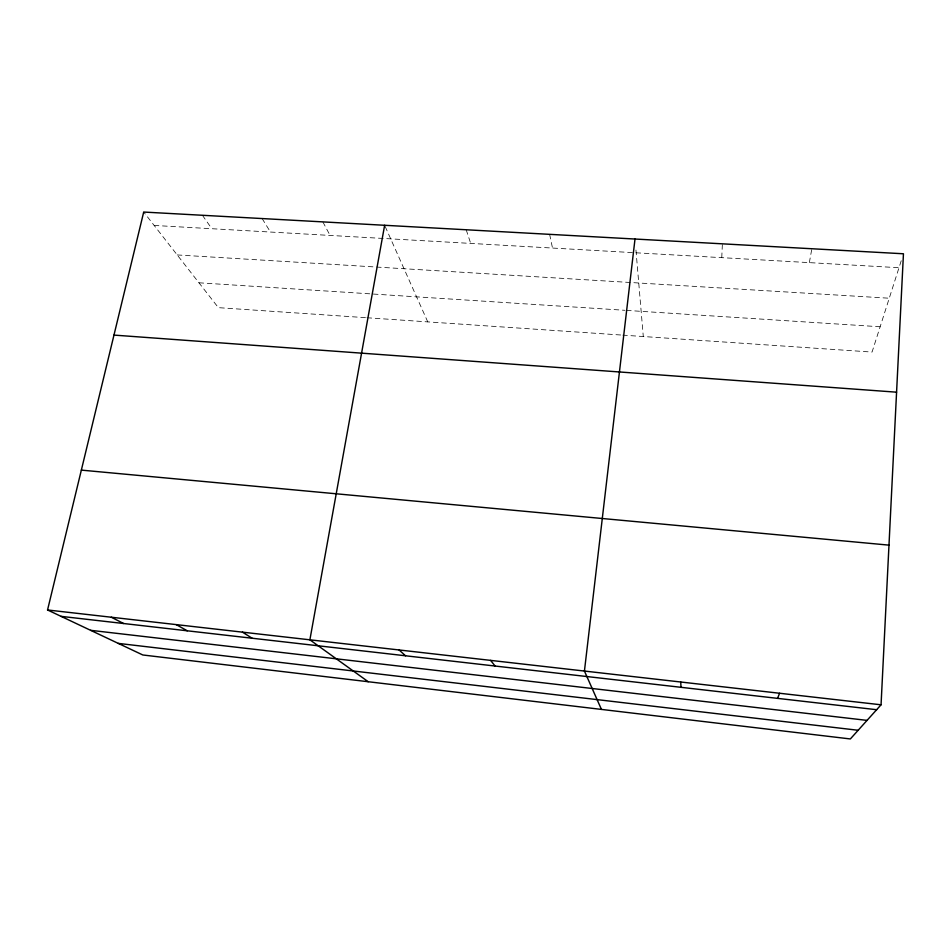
<?xml version="1.0" encoding="UTF-8"?>
<svg xmlns="http://www.w3.org/2000/svg" width="951" height="951" viewBox="0 0 951 951"><rect width="100%" height="100%" fill="white"/><g stroke="black" fill="none" stroke-linecap="round" stroke-linejoin="round"><path stroke-width="0.71" stroke-dasharray="4.75 3.57" d="M721.761 257.662L722.38 243.825M809.349 262.631L811.845 248.746M901.227 260.752L872.055 352.072L622.774 335.132M154.169 225.446L898.992 267.718M177.195 254.939L374.991 266.958M376.441 267.053L889.256 298.222M198.949 282.792L624.985 310.299M626.459 310.395L880.139 326.775M365.469 317.658L218.373 307.66L143.708 212.049M366.931 317.753L621.312 335.037M202.408 215.271L211.835 228.727M262.119 218.552L270.464 232.056M322.853 221.892L330.068 235.432M385.179 226.516L427.76 321.89M466.192 229.762L470.709 243.42M549.63 234.338L552.507 248.056M635.946 250.054L643.292 336.535"/><path stroke-width="1.43" d="M881.054 704.798L903.45 253.774L143.708 212.049L47.55 609.971L142.805 654.977L850.349 738.951L881.054 704.798L47.55 609.971M635.006 239.034L584.437 671.049L601.436 709.41M384.632 225.28L309.883 639.821L368.215 681.724M777.561 698.367L779.57 693.255M113.977 335.097L896.579 392.181M81.346 470.115L888.983 545.137M61.054 616.355L876.632 709.708M90.595 630.311L867.039 720.382M118.269 643.387L858.147 730.273M111.303 617.223L123.582 623.511M176.244 624.617L187.264 630.798M242.434 632.142L252.122 638.228M399.099 649.973L405.554 655.786M490.597 660.374L495.091 666.033M680.738 682.01L680.999 687.323"/></g></svg>
